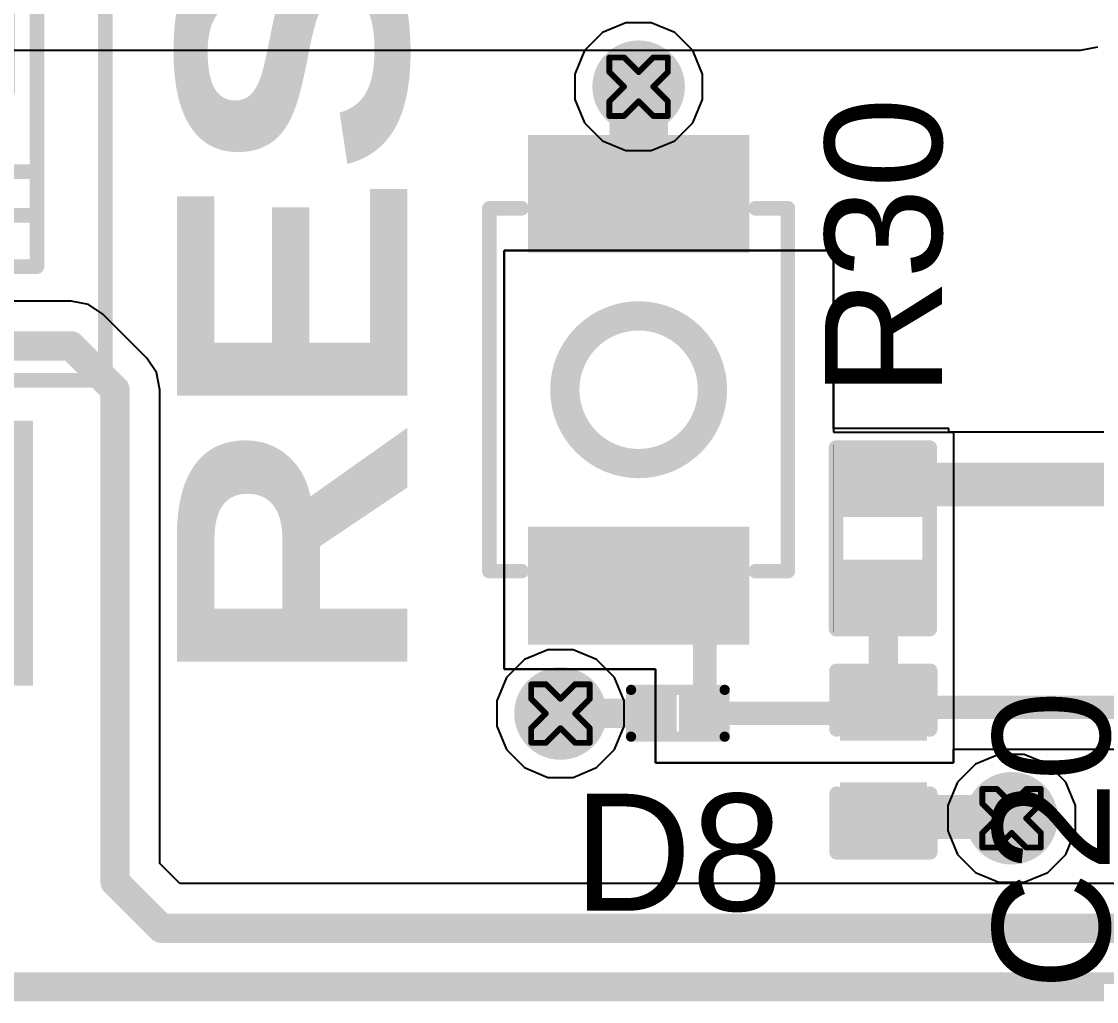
# Model space of a CAD drawing. Header units: inches. Extents: x 0 to 212, y 0 to 208.
# Drawn here: x 3.668 to 4.0354, y 2.416 to 2.7509 of the extents above; entities that cross this region are included whole.
import ezdxf

# ---------------------------------------------------------------- set-up
doc = ezdxf.new("R2010")
doc.units = ezdxf.units.IN
doc.header["$MEASUREMENT"] = 0
for name, color, linetype in [('Bottom Layer', 5, 'Continuous'), ('Bottom Solder', 6, 'Continuous'), ('Drill Drawing', 1, 'Continuous'), ('Top Layer', 1, 'Continuous'), ('Top Overlay', 2, 'Continuous'), ('Top Paste', 8, 'Continuous'), ('Top Solder', 216, 'Continuous'), ('Via Holes', 16, 'Continuous')]:
    doc.layers.add(name, color=color, linetype=linetype)
doc.styles.add('Arial', font='', dxfattribs={"height": 0.2})
doc.styles.add('Arial Black_Bold', font='', dxfattribs={"height": 0.2})
doc.styles.get('Arial').set_extended_font_data('Arial')
doc.styles.get('Arial Black_Bold').set_extended_font_data('Arial Black', bold=True)

# ---------------------------------------------------------------- blocks, each defined once
blk = doc.blocks.new('DSIC02LSGET_22')
at = {"layer": 'Top Layer'}
for points in [[(-0.13386, 0.07165), (-0.13386, 0.02835), (-0.22047, 0.02835), (-0.22047, 0.07165)], [(0.22047, 0.07165), (0.22047, 0.02835), (0.13386, 0.02835), (0.13386, 0.07165)], [(-0.13386, -0.02835), (-0.13386, -0.07165), (-0.22047, -0.07165), (-0.22047, -0.02835)], [(0.22047, -0.02835), (0.22047, -0.07165), (0.13386, -0.07165), (0.13386, -0.02835)]]:
    blk.add_hatch(color=1, dxfattribs=at).paths.add_polyline_path(points)
at = {"layer": 'Top Paste'}
for points in [[(-0.13386, 0.07165), (-0.13386, 0.02835), (-0.22047, 0.02835), (-0.22047, 0.07165)], [(0.22047, 0.07165), (0.22047, 0.02835), (0.13386, 0.02835), (0.13386, 0.07165)], [(-0.13386, -0.02835), (-0.13386, -0.07165), (-0.22047, -0.07165), (-0.22047, -0.02835)], [(0.22047, -0.02835), (0.22047, -0.07165), (0.13386, -0.07165), (0.13386, -0.02835)]]:
    blk.add_hatch(color=8, dxfattribs=at).paths.add_polyline_path(points)
at = {"layer": 'Top Solder'}
for points in [[(-0.13189, 0.07362), (-0.13189, 0.02638), (-0.22244, 0.02638), (-0.22244, 0.07362)], [(0.22244, 0.07362), (0.22244, 0.02638), (0.13189, 0.02638), (0.13189, 0.07362)], [(-0.13189, -0.02638), (-0.13189, -0.07362), (-0.22244, -0.07362), (-0.22244, -0.02638)], [(0.22244, -0.02638), (0.22244, -0.07362), (0.13189, -0.07362), (0.13189, -0.02638)]]:
    blk.add_hatch(color=216, dxfattribs=at).paths.add_polyline_path(points)
at = {"layer": 'Top Overlay'}
for points in [[(-0.11811, 0.10236, 0.005, 0.005, 0), (0.11811, 0.10236, 0.005, 0.005, 0)], [(-0.11811, 0.10236, 0.005, 0.005, 0), (-0.11811, -0.09842, 0.005, 0.005, 0)], [(0.11811, 0.10236, 0.005, 0.005, 0), (0.11811, -0.09842, 0.005, 0.005, 0)], [(-0.07929, 0.07501, 0.005, 0.005, 0), (0.08071, 0.07501, 0.005, 0.005, 0)], [(-0.07929, 0.07501, 0.005, 0.005, 0), (-0.07929, 0.02501, 0.005, 0.005, 0)], [(-0.06179, 0.07501, 0.005, 0.005, 0), (-0.06179, 0.02501, 0.005, 0.005, 0)], [(-0.04679, 0.07501, 0.005, 0.005, 0), (-0.04679, 0.02501, 0.005, 0.005, 0)], [(0.05071, 0.07501, 0.005, 0.005, 0), (0.05071, 0.02501, 0.005, 0.005, 0)], [(0.06571, 0.07501, 0.005, 0.005, 0), (0.06571, 0.02501, 0.005, 0.005, 0)], [(0.08071, 0.07501, 0.005, 0.005, 0), (0.08071, 0.02501, 0.005, 0.005, 0)], [(0.03071, 0.065, 0.005, 0.005, 0), (-0.0193, 0.065, 0.005, 0.005, 0)], [(-0.0193, 0.065, 0.005, 0.005, 0), (-0.0193, 0.035, 0.005, 0.005, 0)], [(0.03071, 0.065, 0.005, 0.005, 0), (0.03071, 0.035, 0.005, 0.005, 0)], [(0.03071, 0.035, 0.005, 0.005, 0), (-0.0193, 0.035, 0.005, 0.005, 0)], [(-0.07929, 0.02501, 0.005, 0.005, 0), (0.08071, 0.02501, 0.005, 0.005, 0)], [(-0.07929, -0.02499, 0.005, 0.005, 0), (0.08071, -0.02499, 0.005, 0.005, 0)], [(-0.07929, -0.02499, 0.005, 0.005, 0), (-0.07929, -0.07499, 0.005, 0.005, 0)], [(-0.06179, -0.02499, 0.005, 0.005, 0), (-0.06179, -0.07499, 0.005, 0.005, 0)], [(-0.04679, -0.02499, 0.005, 0.005, 0), (-0.04679, -0.07499, 0.005, 0.005, 0)], [(0.05071, -0.02499, 0.005, 0.005, 0), (0.05071, -0.07499, 0.005, 0.005, 0)], [(0.06571, -0.02499, 0.005, 0.005, 0), (0.06571, -0.07499, 0.005, 0.005, 0)], [(0.08071, -0.02499, 0.005, 0.005, 0), (0.08071, -0.07499, 0.005, 0.005, 0)], [(-0.0193, -0.035, 0.005, 0.005, 0), (0.03071, -0.035, 0.005, 0.005, 0)], [(-0.0193, -0.035, 0.005, 0.005, 0), (-0.0193, -0.065, 0.005, 0.005, 0)], [(0.03071, -0.035, 0.005, 0.005, 0), (0.03071, -0.065, 0.005, 0.005, 0)], [(-0.0193, -0.065, 0.005, 0.005, 0), (0.03071, -0.065, 0.005, 0.005, 0)], [(0.08071, -0.07499, 0.005, 0.005, 0), (-0.07929, -0.07499, 0.005, 0.005, 0)], [(-0.11811, -0.09842, 0.005, 0.005, 0), (0.11811, -0.09842, 0.005, 0.005, 0)]]:
    blk.add_lwpolyline(points, format="xyseb", dxfattribs=at)
for points in [[(-0.11936, 0.10236, 0.0025, 0.0025, 1), (-0.11686, 0.10236, 0.0025, 0.0025, 1)], [(-0.11936, 0.10236, 0.0025, 0.0025, 1), (-0.11686, 0.10236, 0.0025, 0.0025, 1)], [(0.11686, 0.10236, 0.0025, 0.0025, 1), (0.11936, 0.10236, 0.0025, 0.0025, 1)], [(0.11686, 0.10236, 0.0025, 0.0025, 1), (0.11936, 0.10236, 0.0025, 0.0025, 1)], [(-0.08054, 0.07501, 0.0025, 0.0025, 1), (-0.07804, 0.07501, 0.0025, 0.0025, 1)], [(-0.08054, 0.07501, 0.0025, 0.0025, 1), (-0.07804, 0.07501, 0.0025, 0.0025, 1)], [(-0.06304, 0.07501, 0.0025, 0.0025, 1), (-0.06054, 0.07501, 0.0025, 0.0025, 1)], [(-0.04804, 0.07501, 0.0025, 0.0025, 1), (-0.04554, 0.07501, 0.0025, 0.0025, 1)], [(0.04946, 0.07501, 0.0025, 0.0025, 1), (0.05196, 0.07501, 0.0025, 0.0025, 1)], [(0.06446, 0.07501, 0.0025, 0.0025, 1), (0.06696, 0.07501, 0.0025, 0.0025, 1)], [(0.07946, 0.07501, 0.0025, 0.0025, 1), (0.08196, 0.07501, 0.0025, 0.0025, 1)], [(0.07946, 0.07501, 0.0025, 0.0025, 1), (0.08196, 0.07501, 0.0025, 0.0025, 1)], [(-0.02055, 0.065, 0.0025, 0.0025, 1), (-0.01805, 0.065, 0.0025, 0.0025, 1)], [(-0.02055, 0.065, 0.0025, 0.0025, 1), (-0.01805, 0.065, 0.0025, 0.0025, 1)], [(0.02946, 0.065, 0.0025, 0.0025, 1), (0.03196, 0.065, 0.0025, 0.0025, 1)], [(0.02946, 0.065, 0.0025, 0.0025, 1), (0.03196, 0.065, 0.0025, 0.0025, 1)], [(-0.02055, 0.035, 0.0025, 0.0025, 1), (-0.01805, 0.035, 0.0025, 0.0025, 1)], [(-0.02055, 0.035, 0.0025, 0.0025, 1), (-0.01805, 0.035, 0.0025, 0.0025, 1)], [(0.02946, 0.035, 0.0025, 0.0025, 1), (0.03196, 0.035, 0.0025, 0.0025, 1)], [(0.02946, 0.035, 0.0025, 0.0025, 1), (0.03196, 0.035, 0.0025, 0.0025, 1)], [(-0.08054, 0.02501, 0.0025, 0.0025, 1), (-0.07804, 0.02501, 0.0025, 0.0025, 1)], [(-0.08054, 0.02501, 0.0025, 0.0025, 1), (-0.07804, 0.02501, 0.0025, 0.0025, 1)], [(-0.06304, 0.02501, 0.0025, 0.0025, 1), (-0.06054, 0.02501, 0.0025, 0.0025, 1)], [(-0.04804, 0.02501, 0.0025, 0.0025, 1), (-0.04554, 0.02501, 0.0025, 0.0025, 1)], [(0.04946, 0.02501, 0.0025, 0.0025, 1), (0.05196, 0.02501, 0.0025, 0.0025, 1)], [(0.06446, 0.02501, 0.0025, 0.0025, 1), (0.06696, 0.02501, 0.0025, 0.0025, 1)], [(0.07946, 0.02501, 0.0025, 0.0025, 1), (0.08196, 0.02501, 0.0025, 0.0025, 1)], [(0.07946, 0.02501, 0.0025, 0.0025, 1), (0.08196, 0.02501, 0.0025, 0.0025, 1)], [(-0.08054, -0.02499, 0.0025, 0.0025, 1), (-0.07804, -0.02499, 0.0025, 0.0025, 1)], [(-0.08054, -0.02499, 0.0025, 0.0025, 1), (-0.07804, -0.02499, 0.0025, 0.0025, 1)], [(-0.06304, -0.02499, 0.0025, 0.0025, 1), (-0.06054, -0.02499, 0.0025, 0.0025, 1)], [(-0.04804, -0.02499, 0.0025, 0.0025, 1), (-0.04554, -0.02499, 0.0025, 0.0025, 1)], [(0.04946, -0.02499, 0.0025, 0.0025, 1), (0.05196, -0.02499, 0.0025, 0.0025, 1)], [(0.06446, -0.02499, 0.0025, 0.0025, 1), (0.06696, -0.02499, 0.0025, 0.0025, 1)], [(0.07946, -0.02499, 0.0025, 0.0025, 1), (0.08196, -0.02499, 0.0025, 0.0025, 1)], [(0.07946, -0.02499, 0.0025, 0.0025, 1), (0.08196, -0.02499, 0.0025, 0.0025, 1)], [(-0.02055, -0.035, 0.0025, 0.0025, 1), (-0.01805, -0.035, 0.0025, 0.0025, 1)], [(-0.02055, -0.035, 0.0025, 0.0025, 1), (-0.01805, -0.035, 0.0025, 0.0025, 1)], [(0.02946, -0.035, 0.0025, 0.0025, 1), (0.03196, -0.035, 0.0025, 0.0025, 1)], [(0.02946, -0.035, 0.0025, 0.0025, 1), (0.03196, -0.035, 0.0025, 0.0025, 1)], [(-0.02055, -0.065, 0.0025, 0.0025, 1), (-0.01805, -0.065, 0.0025, 0.0025, 1)], [(-0.02055, -0.065, 0.0025, 0.0025, 1), (-0.01805, -0.065, 0.0025, 0.0025, 1)], [(0.02946, -0.065, 0.0025, 0.0025, 1), (0.03196, -0.065, 0.0025, 0.0025, 1)], [(0.02946, -0.065, 0.0025, 0.0025, 1), (0.03196, -0.065, 0.0025, 0.0025, 1)], [(-0.08054, -0.07499, 0.0025, 0.0025, 1), (-0.07804, -0.07499, 0.0025, 0.0025, 1)], [(-0.08054, -0.07499, 0.0025, 0.0025, 1), (-0.07804, -0.07499, 0.0025, 0.0025, 1)], [(-0.06304, -0.07499, 0.0025, 0.0025, 1), (-0.06054, -0.07499, 0.0025, 0.0025, 1)], [(-0.04804, -0.07499, 0.0025, 0.0025, 1), (-0.04554, -0.07499, 0.0025, 0.0025, 1)], [(0.04946, -0.07499, 0.0025, 0.0025, 1), (0.05196, -0.07499, 0.0025, 0.0025, 1)], [(0.06446, -0.07499, 0.0025, 0.0025, 1), (0.06696, -0.07499, 0.0025, 0.0025, 1)], [(0.07946, -0.07499, 0.0025, 0.0025, 1), (0.08196, -0.07499, 0.0025, 0.0025, 1)], [(0.07946, -0.07499, 0.0025, 0.0025, 1), (0.08196, -0.07499, 0.0025, 0.0025, 1)], [(-0.11936, -0.09842, 0.0025, 0.0025, 1), (-0.11686, -0.09842, 0.0025, 0.0025, 1)], [(-0.11936, -0.09842, 0.0025, 0.0025, 1), (-0.11686, -0.09842, 0.0025, 0.0025, 1)], [(0.11686, -0.09842, 0.0025, 0.0025, 1), (0.11936, -0.09842, 0.0025, 0.0025, 1)], [(0.11686, -0.09842, 0.0025, 0.0025, 1), (0.11936, -0.09842, 0.0025, 0.0025, 1)]]:
    blk.add_lwpolyline(points, format="xyseb", close=True, dxfattribs=at)
at = {"layer": 'Top Overlay', "style": 'Arial'}
for s, height, p in [('ON', 0.019685, (0.08989, 0.07481)), ('1', 0.01969, (-0.10693, 0.05394)), ('2', 0.01969, (-0.10623, -0.04606))]:
    blk.add_text(s, height=height, rotation=270, dxfattribs=at).set_placement(p)
blk = doc.blocks.new('B3U_1000P_23')
at = {"layer": 'Top Layer'}
for points in [[(-0.08307, 0.03386), (-0.05079, 0.03386), (-0.05079, -0.03386), (-0.08307, -0.03386)], [(0.05079, 0.03386), (0.08307, 0.03386), (0.08307, -0.03386), (0.05079, -0.03386)]]:
    blk.add_hatch(color=1, dxfattribs=at).paths.add_polyline_path(points)
at = {"layer": 'Top Paste'}
for points in [[(-0.08307, 0.03386), (-0.05079, 0.03386), (-0.05079, -0.03386), (-0.08307, -0.03386)], [(0.05079, 0.03386), (0.08307, 0.03386), (0.08307, -0.03386), (0.05079, -0.03386)]]:
    blk.add_hatch(color=8, dxfattribs=at).paths.add_polyline_path(points)
at = {"layer": 'Top Solder'}
for points in [[(-0.08707, 0.03786), (-0.04679, 0.03786), (-0.04679, -0.03786), (-0.08707, -0.03786)], [(0.04679, 0.03786), (0.08707, 0.03786), (0.08707, -0.03786), (0.04679, -0.03786)]]:
    blk.add_hatch(color=216, dxfattribs=at).paths.add_polyline_path(points)
at = {"layer": 'Top Overlay'}
for points in [[(-0.062, 0.051, 0.005, 0.005, 0), (0.062, 0.051, 0.005, 0.005, 0)], [(-0.062, 0.051, 0.005, 0.005, 0), (-0.062, 0.04, 0.005, 0.005, 0)], [(0.062, 0.051, 0.005, 0.005, 0), (0.062, 0.04, 0.005, 0.005, 0)], [(-0.062, -0.04, 0.005, 0.005, 0), (-0.062, -0.051, 0.005, 0.005, 0)], [(0.062, -0.04, 0.005, 0.005, 0), (0.062, -0.051, 0.005, 0.005, 0)], [(-0.062, -0.051, 0.005, 0.005, 0), (0.062, -0.051, 0.005, 0.005, 0)]]:
    blk.add_lwpolyline(points, format="xyseb", dxfattribs=at)
for points in [[(-0.06325, 0.051, 0.0025, 0.0025, 1), (-0.06075, 0.051, 0.0025, 0.0025, 1)], [(-0.06325, 0.051, 0.0025, 0.0025, 1), (-0.06075, 0.051, 0.0025, 0.0025, 1)], [(0.06075, 0.051, 0.0025, 0.0025, 1), (0.06325, 0.051, 0.0025, 0.0025, 1)], [(0.06075, 0.051, 0.0025, 0.0025, 1), (0.06325, 0.051, 0.0025, 0.0025, 1)], [(-0.06325, 0.04, 0.0025, 0.0025, 1), (-0.06075, 0.04, 0.0025, 0.0025, 1)], [(0.06075, 0.04, 0.0025, 0.0025, 1), (0.06325, 0.04, 0.0025, 0.0025, 1)], [(0.02524, 0, 0.01, 0.01, 1), (-0.02524, 0, 0.01, 0.01, 1)], [(-0.02774, 0, 0.005, 0.005, 1), (-0.02274, 0, 0.005, 0.005, 1)], [(0.02274, 0, 0.005, 0.005, 1), (0.02774, 0, 0.005, 0.005, 1)], [(-0.06325, -0.04, 0.0025, 0.0025, 1), (-0.06075, -0.04, 0.0025, 0.0025, 1)], [(0.06075, -0.04, 0.0025, 0.0025, 1), (0.06325, -0.04, 0.0025, 0.0025, 1)], [(-0.06325, -0.051, 0.0025, 0.0025, 1), (-0.06075, -0.051, 0.0025, 0.0025, 1)], [(-0.06325, -0.051, 0.0025, 0.0025, 1), (-0.06075, -0.051, 0.0025, 0.0025, 1)], [(0.06075, -0.051, 0.0025, 0.0025, 1), (0.06325, -0.051, 0.0025, 0.0025, 1)], [(0.06075, -0.051, 0.0025, 0.0025, 1), (0.06325, -0.051, 0.0025, 0.0025, 1)]]:
    blk.add_lwpolyline(points, format="xyseb", close=True, dxfattribs=at)
blk = doc.blocks.new('R___0402_51')
at = {"layer": 'Top Layer'}
for points in [[(-0.0275, -0.0125), (-0.0275, 0.0125), (-0.0095, 0.0125), (-0.0095, -0.0125)], [(0.0095, -0.0125), (0.0095, 0.0125), (0.0275, 0.0125), (0.0275, -0.0125)]]:
    blk.add_hatch(color=1, dxfattribs=at).paths.add_polyline_path(points)
at = {"layer": 'Top Paste'}
for points in [[(-0.0275, -0.0125), (-0.0275, 0.0125), (-0.0095, 0.0125), (-0.0095, -0.0125)], [(0.0095, -0.0125), (0.0095, 0.0125), (0.0275, 0.0125), (0.0275, -0.0125)]]:
    blk.add_hatch(color=8, dxfattribs=at).paths.add_polyline_path(points)
at = {"layer": 'Top Solder'}
for points in [[(-0.02967, -0.01467), (-0.02967, 0.01467), (-0.00733, 0.01467), (-0.00733, -0.01467)], [(0.00733, -0.01467), (0.00733, 0.01467), (0.02967, 0.01467), (0.02967, -0.01467)]]:
    blk.add_hatch(color=216, dxfattribs=at).paths.add_polyline_path(points)
at = {"layer": 'Top Overlay'}
for points in [[(0.031, 0.016, 0.005, 0.005, 0), (-0.031, 0.016, 0.005, 0.005, 0)], [(-0.031, -0.016, 0.005, 0.005, 0), (-0.031, 0.016, 0.005, 0.005, 0)], [(0.031, -0.016, 0.005, 0.005, 0), (0.031, 0.016, 0.005, 0.005, 0)], [(0.031, -0.016, 0.005, 0.005, 0), (-0.031, -0.016, 0.005, 0.005, 0)], [(0.032, -0.017, 0.000127, 0.000127, 0), (-0.032, -0.017, 0.000127, 0.000127, 0)]]:
    blk.add_lwpolyline(points, format="xyseb", dxfattribs=at)
for points in [[(-0.03225, 0.016, 0.0025, 0.0025, 1), (-0.02975, 0.016, 0.0025, 0.0025, 1)], [(-0.03225, 0.016, 0.0025, 0.0025, 1), (-0.02975, 0.016, 0.0025, 0.0025, 1)], [(0.02975, 0.016, 0.0025, 0.0025, 1), (0.03225, 0.016, 0.0025, 0.0025, 1)], [(0.02975, 0.016, 0.0025, 0.0025, 1), (0.03225, 0.016, 0.0025, 0.0025, 1)], [(-0.03225, -0.016, 0.0025, 0.0025, 1), (-0.02975, -0.016, 0.0025, 0.0025, 1)], [(-0.03225, -0.016, 0.0025, 0.0025, 1), (-0.02975, -0.016, 0.0025, 0.0025, 1)], [(0.02975, -0.016, 0.0025, 0.0025, 1), (0.03225, -0.016, 0.0025, 0.0025, 1)], [(0.02975, -0.016, 0.0025, 0.0025, 1), (0.03225, -0.016, 0.0025, 0.0025, 1)], [(-0.03203, -0.017, 0.0000635, 0.0000635, 1), (-0.03197, -0.017, 0.0000635, 0.0000635, 1)], [(0.03197, -0.017, 0.0000635, 0.0000635, 1), (0.03203, -0.017, 0.0000635, 0.0000635, 1)]]:
    blk.add_lwpolyline(points, format="xyseb", close=True, dxfattribs=at)
blk = doc.blocks.new('DFN_2_0_3_0_6__115')
at = {"layer": 'Top Layer'}
for points in [[(-0.01299, -0.00512), (-0.01299, 0.00512), (-0.00236, 0.00512), (-0.00236, -0.00512)], [(0.00236, -0.00512), (0.00236, 0.00512), (0.01299, 0.00512), (0.01299, -0.00512)]]:
    blk.add_hatch(color=1, dxfattribs=at).paths.add_polyline_path(points)
at = {"layer": 'Top Paste'}
for points in [[(-0.01299, -0.00512), (-0.01299, 0.00512), (-0.00236, 0.00512), (-0.00236, -0.00512)], [(0.00236, -0.00512), (0.00236, 0.00512), (0.01299, 0.00512), (0.01299, -0.00512)]]:
    blk.add_hatch(color=8, dxfattribs=at).paths.add_polyline_path(points)
at = {"layer": 'Top Solder'}
for points in [[(-0.01496, -0.00709), (-0.01496, 0.00709), (-0.00039, 0.00709), (-0.00039, -0.00709)], [(0.00039, -0.00709), (0.00039, 0.00709), (0.01496, 0.00709), (0.01496, -0.00709)]]:
    blk.add_hatch(color=216, dxfattribs=at).paths.add_polyline_path(points)
at = {"layer": 'Top Overlay'}
for points in [[(-0.016, 0.008, 0.0035, 0.0035, 0), (0.016, 0.008, 0.0035, 0.0035, 0)], [(-0.016, -0.008, 0.0035, 0.0035, 0), (-0.016, 0.008, 0.0035, 0.0035, 0)], [(0.016, -0.008, 0.0035, 0.0035, 0), (0.016, 0.008, 0.0035, 0.0035, 0)], [(-0.016, -0.008, 0.0035, 0.0035, 0), (0.016, -0.008, 0.0035, 0.0035, 0)]]:
    blk.add_lwpolyline(points, format="xyseb", dxfattribs=at)
for points in [[(-0.01687, 0.008, 0.00175, 0.00175, 1), (-0.01512, 0.008, 0.00175, 0.00175, 1)], [(-0.01687, 0.008, 0.00175, 0.00175, 1), (-0.01512, 0.008, 0.00175, 0.00175, 1)], [(0.01513, 0.008, 0.00175, 0.00175, 1), (0.01688, 0.008, 0.00175, 0.00175, 1)], [(0.01513, 0.008, 0.00175, 0.00175, 1), (0.01688, 0.008, 0.00175, 0.00175, 1)], [(-0.01687, -0.008, 0.00175, 0.00175, 1), (-0.01512, -0.008, 0.00175, 0.00175, 1)], [(-0.01687, -0.008, 0.00175, 0.00175, 1), (-0.01512, -0.008, 0.00175, 0.00175, 1)], [(0.01513, -0.008, 0.00175, 0.00175, 1), (0.01688, -0.008, 0.00175, 0.00175, 1)], [(0.01513, -0.008, 0.00175, 0.00175, 1), (0.01688, -0.008, 0.00175, 0.00175, 1)]]:
    blk.add_lwpolyline(points, format="xyseb", close=True, dxfattribs=at)
blk = doc.blocks.new('C___0402_124')
at = {"layer": 'Top Layer'}
for points in [[(-0.0275, -0.0125), (-0.0275, 0.0125), (-0.0095, 0.0125), (-0.0095, -0.0125)], [(0.0095, -0.0125), (0.0095, 0.0125), (0.0275, 0.0125), (0.0275, -0.0125)]]:
    blk.add_hatch(color=1, dxfattribs=at).paths.add_polyline_path(points)
at = {"layer": 'Top Paste'}
for points in [[(-0.0275, -0.0125), (-0.0275, 0.0125), (-0.0095, 0.0125), (-0.0095, -0.0125)], [(0.0095, -0.0125), (0.0095, 0.0125), (0.0275, 0.0125), (0.0275, -0.0125)]]:
    blk.add_hatch(color=8, dxfattribs=at).paths.add_polyline_path(points)
at = {"layer": 'Top Solder'}
for points in [[(-0.02986, -0.01486), (-0.02986, 0.01486), (-0.00714, 0.01486), (-0.00714, -0.01486)], [(0.00714, -0.01486), (0.00714, 0.01486), (0.02986, 0.01486), (0.02986, -0.01486)]]:
    blk.add_hatch(color=216, dxfattribs=at).paths.add_polyline_path(points)
at = {"layer": 'Top Overlay'}
for points in [[(-0.031, 0.016, 0.005, 0.005, 0), (-0.031, -0.016, 0.005, 0.005, 0)], [(-0.031, 0.016, 0.005, 0.005, 0), (-0.011, 0.016, 0.005, 0.005, 0)], [(0.011, 0.016, 0.005, 0.005, 0), (0.031, 0.016, 0.005, 0.005, 0)], [(0.031, 0.016, 0.005, 0.005, 0), (0.031, -0.016, 0.005, 0.005, 0)], [(-0.031, -0.016, 0.005, 0.005, 0), (-0.011, -0.016, 0.005, 0.005, 0)], [(0.011, -0.016, 0.005, 0.005, 0), (0.031, -0.016, 0.005, 0.005, 0)]]:
    blk.add_lwpolyline(points, format="xyseb", dxfattribs=at)
for points in [[(-0.03225, 0.016, 0.0025, 0.0025, 1), (-0.02975, 0.016, 0.0025, 0.0025, 1)], [(-0.03225, 0.016, 0.0025, 0.0025, 1), (-0.02975, 0.016, 0.0025, 0.0025, 1)], [(-0.01225, 0.016, 0.0025, 0.0025, 1), (-0.00975, 0.016, 0.0025, 0.0025, 1)], [(0.00975, 0.016, 0.0025, 0.0025, 1), (0.01225, 0.016, 0.0025, 0.0025, 1)], [(0.02975, 0.016, 0.0025, 0.0025, 1), (0.03225, 0.016, 0.0025, 0.0025, 1)], [(0.02975, 0.016, 0.0025, 0.0025, 1), (0.03225, 0.016, 0.0025, 0.0025, 1)], [(-0.03225, -0.016, 0.0025, 0.0025, 1), (-0.02975, -0.016, 0.0025, 0.0025, 1)], [(-0.03225, -0.016, 0.0025, 0.0025, 1), (-0.02975, -0.016, 0.0025, 0.0025, 1)], [(-0.01225, -0.016, 0.0025, 0.0025, 1), (-0.00975, -0.016, 0.0025, 0.0025, 1)], [(0.00975, -0.016, 0.0025, 0.0025, 1), (0.01225, -0.016, 0.0025, 0.0025, 1)], [(0.02975, -0.016, 0.0025, 0.0025, 1), (0.03225, -0.016, 0.0025, 0.0025, 1)], [(0.02975, -0.016, 0.0025, 0.0025, 1), (0.03225, -0.016, 0.0025, 0.0025, 1)]]:
    blk.add_lwpolyline(points, format="xyseb", close=True, dxfattribs=at)

msp = doc.modelspace()

# ---------------------------------------------------------------- hatches: boundary and pattern name
at = {"layer": 'Bottom Layer'}
h = msp.add_hatch(color=5, dxfattribs=at)
edge = h.paths.add_edge_path()
edge.add_arc((3.87895, 2.72857), 0.01181, 0, 360)
h = msp.add_hatch(color=5, dxfattribs=at)
edge = h.paths.add_edge_path()
edge.add_arc((3.85224, 2.51437), 0.01181, 0, 360)
h = msp.add_hatch(color=5, dxfattribs=at)
edge = h.paths.add_edge_path()
edge.add_arc((4.00642, 2.47857), 0.01181, 0, 360)
at = {"layer": 'Bottom Solder'}
h = msp.add_hatch(color=6, dxfattribs=at)
edge = h.paths.add_edge_path()
edge.add_arc((3.87895, 2.72857), 0.01581, 0, 360)
h = msp.add_hatch(color=6, dxfattribs=at)
edge = h.paths.add_edge_path()
edge.add_arc((3.85224, 2.51437), 0.01581, 0, 360)
h = msp.add_hatch(color=6, dxfattribs=at)
edge = h.paths.add_edge_path()
edge.add_arc((4.00642, 2.47857), 0.01581, 0, 360)
at = {"layer": 'Top Layer'}
h = msp.add_hatch(color=1, dxfattribs=at)
edge = h.paths.add_edge_path()
edge.add_arc((3.87895, 2.72857), 0.01181, 0, 360)
h = msp.add_hatch(color=1, dxfattribs=at)
edge = h.paths.add_edge_path()
edge.add_arc((3.85224, 2.51437), 0.01181, 0, 360)
h = msp.add_hatch(color=1, dxfattribs=at)
edge = h.paths.add_edge_path()
edge.add_arc((4.00642, 2.47857), 0.01181, 0, 360)
at = {"layer": 'Top Solder'}
h = msp.add_hatch(color=216, dxfattribs=at)
edge = h.paths.add_edge_path()
edge.add_arc((3.87895, 2.72857), 0.01581, 0, 360)
h = msp.add_hatch(color=216, dxfattribs=at)
edge = h.paths.add_edge_path()
edge.add_arc((3.85224, 2.51437), 0.01581, 0, 360)
h = msp.add_hatch(color=216, dxfattribs=at)
edge = h.paths.add_edge_path()
edge.add_arc((4.00642, 2.47857), 0.01581, 0, 360)
at = {"layer": 'Via Holes'}
h = msp.add_hatch(color=7, dxfattribs=at)
edge = h.paths.add_edge_path()
edge.add_arc((3.87895, 2.72857), 0.00591, 0, 360)
h = msp.add_hatch(color=7, dxfattribs=at)
edge = h.paths.add_edge_path()
edge.add_arc((3.85224, 2.51437), 0.00591, 0, 360)
h = msp.add_hatch(color=7, dxfattribs=at)
edge = h.paths.add_edge_path()
edge.add_arc((4.00642, 2.47857), 0.00591, 0, 360)

# ---------------------------------------------------------------- linework, layer by layer
at = {"layer": 'Bottom Layer'}
for p, q in [((3.87461, 2.75038), (3.8666, 2.74706)), ((3.88329, 2.75038), (3.87461, 2.75038)), ((3.89131, 2.74706), (3.88329, 2.75038)), ((3.8666, 2.74706), (3.86046, 2.74093)), ((3.89744, 2.74093), (3.89131, 2.74706)), ((3.86046, 2.74093), (3.85714, 2.73291)), ((3.90076, 2.73291), (3.89744, 2.74093)), ((3.85714, 2.73291), (3.85714, 2.72423)), ((3.90076, 2.72423), (3.90076, 2.73291)), ((3.85714, 2.72423), (3.86046, 2.71622)), ((3.89744, 2.71622), (3.90076, 2.72423)), ((3.86046, 2.71622), (3.8666, 2.71008)), ((3.89131, 2.71008), (3.89744, 2.71622)), ((3.8666, 2.71008), (3.87461, 2.70676)), ((3.88329, 2.70676), (3.89131, 2.71008)), ((3.87461, 2.70676), (3.88329, 2.70676)), ((3.8479, 2.53618), (3.83989, 2.53286)), ((3.85658, 2.53618), (3.8479, 2.53618)), ((3.8646, 2.53286), (3.85658, 2.53618)), ((3.83989, 2.53286), (3.83375, 2.52673)), ((3.87073, 2.52673), (3.8646, 2.53286)), ((3.83375, 2.52673), (3.83043, 2.51871)), ((3.87405, 2.51871), (3.87073, 2.52673)), ((3.83043, 2.51871), (3.83043, 2.51003)), ((3.87405, 2.51003), (3.87405, 2.51871)), ((3.83043, 2.51003), (3.83375, 2.50202)), ((3.87073, 2.50202), (3.87405, 2.51003)), ((3.83375, 2.50202), (3.83989, 2.49588)), ((3.8646, 2.49588), (3.87073, 2.50202)), ((4.00208, 2.50038), (3.99407, 2.49706)), ((4.01076, 2.50038), (4.00208, 2.50038)), ((4.01878, 2.49706), (4.01076, 2.50038)), ((3.83989, 2.49588), (3.8479, 2.49256)), ((3.85658, 2.49256), (3.8646, 2.49588)), ((3.99407, 2.49706), (3.98793, 2.49093)), ((4.02491, 2.49093), (4.01878, 2.49706)), ((3.8479, 2.49256), (3.85658, 2.49256)), ((3.98793, 2.49093), (3.98461, 2.48291)), ((4.02823, 2.48291), (4.02491, 2.49093)), ((3.98461, 2.48291), (3.98461, 2.47423)), ((4.02823, 2.47423), (4.02823, 2.48291)), ((3.98461, 2.47423), (3.98793, 2.46622)), ((4.02491, 2.46622), (4.02823, 2.47423)), ((3.98793, 2.46622), (3.99407, 2.46008)), ((4.01878, 2.46008), (4.02491, 2.46622)), ((3.99407, 2.46008), (4.00208, 2.45676)), ((4.01076, 2.45676), (4.01878, 2.46008)), ((4.00208, 2.45676), (4.01076, 2.45676))]:
    msp.add_line(p, q, dxfattribs=at)
at = {"layer": 'Drill Drawing'}
for points in [[(3.86895, 2.73357, 0.002, 0.002, 0), (3.86895, 2.73857, 0.002, 0.002, 0)], [(3.86895, 2.73857, 0.002, 0.002, 0), (3.87395, 2.73857, 0.002, 0.002, 0)], [(3.87395, 2.73857, 0.002, 0.002, 0), (3.87895, 2.73357, 0.002, 0.002, 0)], [(3.87895, 2.73357, 0.002, 0.002, 0), (3.88395, 2.73857, 0.002, 0.002, 0)], [(3.88395, 2.73857, 0.002, 0.002, 0), (3.88895, 2.73857, 0.002, 0.002, 0)], [(3.88895, 2.73357, 0.002, 0.002, 0), (3.88895, 2.73857, 0.002, 0.002, 0)], [(3.86895, 2.73357, 0.002, 0.002, 0), (3.87395, 2.72857, 0.002, 0.002, 0)], [(3.88395, 2.72857, 0.002, 0.002, 0), (3.88895, 2.73357, 0.002, 0.002, 0)], [(3.86895, 2.72357, 0.002, 0.002, 0), (3.87395, 2.72857, 0.002, 0.002, 0)], [(3.88395, 2.72857, 0.002, 0.002, 0), (3.88895, 2.72357, 0.002, 0.002, 0)], [(3.86895, 2.71857, 0.002, 0.002, 0), (3.86895, 2.72357, 0.002, 0.002, 0)], [(3.87395, 2.71857, 0.002, 0.002, 0), (3.87895, 2.72357, 0.002, 0.002, 0)], [(3.87895, 2.72357, 0.002, 0.002, 0), (3.88395, 2.71857, 0.002, 0.002, 0)], [(3.88895, 2.71857, 0.002, 0.002, 0), (3.88895, 2.72357, 0.002, 0.002, 0)], [(3.86895, 2.71857, 0.002, 0.002, 0), (3.87395, 2.71857, 0.002, 0.002, 0)], [(3.88395, 2.71857, 0.002, 0.002, 0), (3.88895, 2.71857, 0.002, 0.002, 0)], [(3.84224, 2.51937, 0.002, 0.002, 0), (3.84224, 2.52437, 0.002, 0.002, 0)], [(3.84224, 2.52437, 0.002, 0.002, 0), (3.84724, 2.52437, 0.002, 0.002, 0)], [(3.84724, 2.52437, 0.002, 0.002, 0), (3.85224, 2.51937, 0.002, 0.002, 0)], [(3.85224, 2.51937, 0.002, 0.002, 0), (3.85724, 2.52437, 0.002, 0.002, 0)], [(3.85724, 2.52437, 0.002, 0.002, 0), (3.86224, 2.52437, 0.002, 0.002, 0)], [(3.86224, 2.51937, 0.002, 0.002, 0), (3.86224, 2.52437, 0.002, 0.002, 0)], [(3.84224, 2.51937, 0.002, 0.002, 0), (3.84724, 2.51437, 0.002, 0.002, 0)], [(3.85724, 2.51437, 0.002, 0.002, 0), (3.86224, 2.51937, 0.002, 0.002, 0)], [(3.84224, 2.50937, 0.002, 0.002, 0), (3.84724, 2.51437, 0.002, 0.002, 0)], [(3.85724, 2.51437, 0.002, 0.002, 0), (3.86224, 2.50937, 0.002, 0.002, 0)], [(3.84224, 2.50437, 0.002, 0.002, 0), (3.84224, 2.50937, 0.002, 0.002, 0)], [(3.84724, 2.50437, 0.002, 0.002, 0), (3.85224, 2.50937, 0.002, 0.002, 0)], [(3.85224, 2.50937, 0.002, 0.002, 0), (3.85724, 2.50437, 0.002, 0.002, 0)], [(3.86224, 2.50437, 0.002, 0.002, 0), (3.86224, 2.50937, 0.002, 0.002, 0)], [(3.84224, 2.50437, 0.002, 0.002, 0), (3.84724, 2.50437, 0.002, 0.002, 0)], [(3.85724, 2.50437, 0.002, 0.002, 0), (3.86224, 2.50437, 0.002, 0.002, 0)], [(3.99642, 2.48357, 0.002, 0.002, 0), (3.99642, 2.48857, 0.002, 0.002, 0)], [(3.99642, 2.48857, 0.002, 0.002, 0), (4.00142, 2.48857, 0.002, 0.002, 0)], [(4.00142, 2.48857, 0.002, 0.002, 0), (4.00642, 2.48357, 0.002, 0.002, 0)], [(4.00642, 2.48357, 0.002, 0.002, 0), (4.01142, 2.48857, 0.002, 0.002, 0)], [(4.01142, 2.48857, 0.002, 0.002, 0), (4.01642, 2.48857, 0.002, 0.002, 0)], [(4.01642, 2.48357, 0.002, 0.002, 0), (4.01642, 2.48857, 0.002, 0.002, 0)], [(3.99642, 2.48357, 0.002, 0.002, 0), (4.00142, 2.47857, 0.002, 0.002, 0)], [(4.01142, 2.47857, 0.002, 0.002, 0), (4.01642, 2.48357, 0.002, 0.002, 0)], [(3.99642, 2.47357, 0.002, 0.002, 0), (4.00142, 2.47857, 0.002, 0.002, 0)], [(4.01142, 2.47857, 0.002, 0.002, 0), (4.01642, 2.47357, 0.002, 0.002, 0)], [(3.99642, 2.46857, 0.002, 0.002, 0), (3.99642, 2.47357, 0.002, 0.002, 0)], [(4.00142, 2.46857, 0.002, 0.002, 0), (4.00642, 2.47357, 0.002, 0.002, 0)], [(4.00642, 2.47357, 0.002, 0.002, 0), (4.01142, 2.46857, 0.002, 0.002, 0)], [(4.01642, 2.46857, 0.002, 0.002, 0), (4.01642, 2.47357, 0.002, 0.002, 0)], [(3.99642, 2.46857, 0.002, 0.002, 0), (4.00142, 2.46857, 0.002, 0.002, 0)], [(4.01142, 2.46857, 0.002, 0.002, 0), (4.01642, 2.46857, 0.002, 0.002, 0)]]:
    msp.add_lwpolyline(points, format="xyseb", dxfattribs=at)
for points in [[(3.86845, 2.73857, 0.001, 0.001, 1), (3.86945, 2.73857, 0.001, 0.001, 1)], [(3.86845, 2.73857, 0.001, 0.001, 1), (3.86945, 2.73857, 0.001, 0.001, 1)], [(3.87345, 2.73857, 0.001, 0.001, 1), (3.87445, 2.73857, 0.001, 0.001, 1)], [(3.87345, 2.73857, 0.001, 0.001, 1), (3.87445, 2.73857, 0.001, 0.001, 1)], [(3.88345, 2.73857, 0.001, 0.001, 1), (3.88445, 2.73857, 0.001, 0.001, 1)], [(3.88345, 2.73857, 0.001, 0.001, 1), (3.88445, 2.73857, 0.001, 0.001, 1)], [(3.88845, 2.73857, 0.001, 0.001, 1), (3.88945, 2.73857, 0.001, 0.001, 1)], [(3.88845, 2.73857, 0.001, 0.001, 1), (3.88945, 2.73857, 0.001, 0.001, 1)], [(3.86845, 2.73357, 0.001, 0.001, 1), (3.86945, 2.73357, 0.001, 0.001, 1)], [(3.86845, 2.73357, 0.001, 0.001, 1), (3.86945, 2.73357, 0.001, 0.001, 1)], [(3.87845, 2.73357, 0.001, 0.001, 1), (3.87945, 2.73357, 0.001, 0.001, 1)], [(3.87845, 2.73357, 0.001, 0.001, 1), (3.87945, 2.73357, 0.001, 0.001, 1)], [(3.88845, 2.73357, 0.001, 0.001, 1), (3.88945, 2.73357, 0.001, 0.001, 1)], [(3.88845, 2.73357, 0.001, 0.001, 1), (3.88945, 2.73357, 0.001, 0.001, 1)], [(3.87345, 2.72857, 0.001, 0.001, 1), (3.87445, 2.72857, 0.001, 0.001, 1)], [(3.87345, 2.72857, 0.001, 0.001, 1), (3.87445, 2.72857, 0.001, 0.001, 1)], [(3.88345, 2.72857, 0.001, 0.001, 1), (3.88445, 2.72857, 0.001, 0.001, 1)], [(3.88345, 2.72857, 0.001, 0.001, 1), (3.88445, 2.72857, 0.001, 0.001, 1)], [(3.86845, 2.72357, 0.001, 0.001, 1), (3.86945, 2.72357, 0.001, 0.001, 1)], [(3.86845, 2.72357, 0.001, 0.001, 1), (3.86945, 2.72357, 0.001, 0.001, 1)], [(3.87845, 2.72357, 0.001, 0.001, 1), (3.87945, 2.72357, 0.001, 0.001, 1)], [(3.87845, 2.72357, 0.001, 0.001, 1), (3.87945, 2.72357, 0.001, 0.001, 1)], [(3.88845, 2.72357, 0.001, 0.001, 1), (3.88945, 2.72357, 0.001, 0.001, 1)], [(3.88845, 2.72357, 0.001, 0.001, 1), (3.88945, 2.72357, 0.001, 0.001, 1)], [(3.86845, 2.71857, 0.001, 0.001, 1), (3.86945, 2.71857, 0.001, 0.001, 1)], [(3.86845, 2.71857, 0.001, 0.001, 1), (3.86945, 2.71857, 0.001, 0.001, 1)], [(3.87345, 2.71857, 0.001, 0.001, 1), (3.87445, 2.71857, 0.001, 0.001, 1)], [(3.87345, 2.71857, 0.001, 0.001, 1), (3.87445, 2.71857, 0.001, 0.001, 1)], [(3.88345, 2.71857, 0.001, 0.001, 1), (3.88445, 2.71857, 0.001, 0.001, 1)], [(3.88345, 2.71857, 0.001, 0.001, 1), (3.88445, 2.71857, 0.001, 0.001, 1)], [(3.88845, 2.71857, 0.001, 0.001, 1), (3.88945, 2.71857, 0.001, 0.001, 1)], [(3.88845, 2.71857, 0.001, 0.001, 1), (3.88945, 2.71857, 0.001, 0.001, 1)], [(3.84174, 2.52437, 0.001, 0.001, 1), (3.84274, 2.52437, 0.001, 0.001, 1)], [(3.84174, 2.52437, 0.001, 0.001, 1), (3.84274, 2.52437, 0.001, 0.001, 1)], [(3.84674, 2.52437, 0.001, 0.001, 1), (3.84774, 2.52437, 0.001, 0.001, 1)], [(3.84674, 2.52437, 0.001, 0.001, 1), (3.84774, 2.52437, 0.001, 0.001, 1)], [(3.85674, 2.52437, 0.001, 0.001, 1), (3.85774, 2.52437, 0.001, 0.001, 1)], [(3.85674, 2.52437, 0.001, 0.001, 1), (3.85774, 2.52437, 0.001, 0.001, 1)], [(3.86174, 2.52437, 0.001, 0.001, 1), (3.86274, 2.52437, 0.001, 0.001, 1)], [(3.86174, 2.52437, 0.001, 0.001, 1), (3.86274, 2.52437, 0.001, 0.001, 1)], [(3.84174, 2.51937, 0.001, 0.001, 1), (3.84274, 2.51937, 0.001, 0.001, 1)], [(3.84174, 2.51937, 0.001, 0.001, 1), (3.84274, 2.51937, 0.001, 0.001, 1)], [(3.85174, 2.51937, 0.001, 0.001, 1), (3.85274, 2.51937, 0.001, 0.001, 1)], [(3.85174, 2.51937, 0.001, 0.001, 1), (3.85274, 2.51937, 0.001, 0.001, 1)], [(3.86174, 2.51937, 0.001, 0.001, 1), (3.86274, 2.51937, 0.001, 0.001, 1)], [(3.86174, 2.51937, 0.001, 0.001, 1), (3.86274, 2.51937, 0.001, 0.001, 1)], [(3.84674, 2.51437, 0.001, 0.001, 1), (3.84774, 2.51437, 0.001, 0.001, 1)], [(3.84674, 2.51437, 0.001, 0.001, 1), (3.84774, 2.51437, 0.001, 0.001, 1)], [(3.85674, 2.51437, 0.001, 0.001, 1), (3.85774, 2.51437, 0.001, 0.001, 1)], [(3.85674, 2.51437, 0.001, 0.001, 1), (3.85774, 2.51437, 0.001, 0.001, 1)], [(3.84174, 2.50937, 0.001, 0.001, 1), (3.84274, 2.50937, 0.001, 0.001, 1)], [(3.84174, 2.50937, 0.001, 0.001, 1), (3.84274, 2.50937, 0.001, 0.001, 1)], [(3.85174, 2.50937, 0.001, 0.001, 1), (3.85274, 2.50937, 0.001, 0.001, 1)], [(3.85174, 2.50937, 0.001, 0.001, 1), (3.85274, 2.50937, 0.001, 0.001, 1)], [(3.86174, 2.50937, 0.001, 0.001, 1), (3.86274, 2.50937, 0.001, 0.001, 1)], [(3.86174, 2.50937, 0.001, 0.001, 1), (3.86274, 2.50937, 0.001, 0.001, 1)], [(3.84174, 2.50437, 0.001, 0.001, 1), (3.84274, 2.50437, 0.001, 0.001, 1)], [(3.84174, 2.50437, 0.001, 0.001, 1), (3.84274, 2.50437, 0.001, 0.001, 1)], [(3.84674, 2.50437, 0.001, 0.001, 1), (3.84774, 2.50437, 0.001, 0.001, 1)], [(3.84674, 2.50437, 0.001, 0.001, 1), (3.84774, 2.50437, 0.001, 0.001, 1)], [(3.85674, 2.50437, 0.001, 0.001, 1), (3.85774, 2.50437, 0.001, 0.001, 1)], [(3.85674, 2.50437, 0.001, 0.001, 1), (3.85774, 2.50437, 0.001, 0.001, 1)], [(3.86174, 2.50437, 0.001, 0.001, 1), (3.86274, 2.50437, 0.001, 0.001, 1)], [(3.86174, 2.50437, 0.001, 0.001, 1), (3.86274, 2.50437, 0.001, 0.001, 1)], [(3.99592, 2.48857, 0.001, 0.001, 1), (3.99692, 2.48857, 0.001, 0.001, 1)], [(3.99592, 2.48857, 0.001, 0.001, 1), (3.99692, 2.48857, 0.001, 0.001, 1)], [(4.00092, 2.48857, 0.001, 0.001, 1), (4.00192, 2.48857, 0.001, 0.001, 1)], [(4.00092, 2.48857, 0.001, 0.001, 1), (4.00192, 2.48857, 0.001, 0.001, 1)], [(4.01092, 2.48857, 0.001, 0.001, 1), (4.01192, 2.48857, 0.001, 0.001, 1)], [(4.01092, 2.48857, 0.001, 0.001, 1), (4.01192, 2.48857, 0.001, 0.001, 1)], [(4.01592, 2.48857, 0.001, 0.001, 1), (4.01692, 2.48857, 0.001, 0.001, 1)], [(4.01592, 2.48857, 0.001, 0.001, 1), (4.01692, 2.48857, 0.001, 0.001, 1)], [(3.99592, 2.48357, 0.001, 0.001, 1), (3.99692, 2.48357, 0.001, 0.001, 1)], [(3.99592, 2.48357, 0.001, 0.001, 1), (3.99692, 2.48357, 0.001, 0.001, 1)], [(4.00592, 2.48357, 0.001, 0.001, 1), (4.00692, 2.48357, 0.001, 0.001, 1)], [(4.00592, 2.48357, 0.001, 0.001, 1), (4.00692, 2.48357, 0.001, 0.001, 1)], [(4.01592, 2.48357, 0.001, 0.001, 1), (4.01692, 2.48357, 0.001, 0.001, 1)], [(4.01592, 2.48357, 0.001, 0.001, 1), (4.01692, 2.48357, 0.001, 0.001, 1)], [(4.00092, 2.47857, 0.001, 0.001, 1), (4.00192, 2.47857, 0.001, 0.001, 1)], [(4.00092, 2.47857, 0.001, 0.001, 1), (4.00192, 2.47857, 0.001, 0.001, 1)], [(4.01092, 2.47857, 0.001, 0.001, 1), (4.01192, 2.47857, 0.001, 0.001, 1)], [(4.01092, 2.47857, 0.001, 0.001, 1), (4.01192, 2.47857, 0.001, 0.001, 1)], [(3.99592, 2.47357, 0.001, 0.001, 1), (3.99692, 2.47357, 0.001, 0.001, 1)], [(3.99592, 2.47357, 0.001, 0.001, 1), (3.99692, 2.47357, 0.001, 0.001, 1)], [(4.00592, 2.47357, 0.001, 0.001, 1), (4.00692, 2.47357, 0.001, 0.001, 1)], [(4.00592, 2.47357, 0.001, 0.001, 1), (4.00692, 2.47357, 0.001, 0.001, 1)], [(4.01592, 2.47357, 0.001, 0.001, 1), (4.01692, 2.47357, 0.001, 0.001, 1)], [(4.01592, 2.47357, 0.001, 0.001, 1), (4.01692, 2.47357, 0.001, 0.001, 1)], [(3.99592, 2.46857, 0.001, 0.001, 1), (3.99692, 2.46857, 0.001, 0.001, 1)], [(3.99592, 2.46857, 0.001, 0.001, 1), (3.99692, 2.46857, 0.001, 0.001, 1)], [(4.00092, 2.46857, 0.001, 0.001, 1), (4.00192, 2.46857, 0.001, 0.001, 1)], [(4.00092, 2.46857, 0.001, 0.001, 1), (4.00192, 2.46857, 0.001, 0.001, 1)], [(4.01092, 2.46857, 0.001, 0.001, 1), (4.01192, 2.46857, 0.001, 0.001, 1)], [(4.01092, 2.46857, 0.001, 0.001, 1), (4.01192, 2.46857, 0.001, 0.001, 1)], [(4.01592, 2.46857, 0.001, 0.001, 1), (4.01692, 2.46857, 0.001, 0.001, 1)], [(4.01592, 2.46857, 0.001, 0.001, 1), (4.01692, 2.46857, 0.001, 0.001, 1)]]:
    msp.add_lwpolyline(points, format="xyseb", close=True, dxfattribs=at)
at = {"layer": 'Top Layer'}
for p, q in [((2.42791, 2.74104), (4.03002, 2.74104)), ((4.03002, 2.74104), (4.03587, 2.7422)), ((3.83295, 2.67259), (3.94551, 2.67259)), ((3.83295, 2.52953), (3.83295, 2.67259)), ((3.94551, 2.67259), (3.83295, 2.67259)), ((3.83295, 2.67259), (3.83295, 2.52953)), ((3.94551, 2.67259), (3.94551, 2.6105)), ((3.94551, 2.61173), (3.94551, 2.67259)), ((3.685, 2.65529), (3.56, 2.65529)), ((3.69086, 2.65413), (3.685, 2.65529)), ((3.69582, 2.65081), (3.69086, 2.65413)), ((3.71081, 2.63582), (3.69582, 2.65081)), ((3.71413, 2.63086), (3.71081, 2.63582)), ((3.71529, 2.625), (3.71413, 2.63086)), ((3.71529, 2.46312), (3.71529, 2.625)), ((3.98495, 2.61173), (3.94551, 2.61173)), ((3.94551, 2.6105), (3.98662, 2.6105)), ((3.98495, 2.6105), (3.98495, 2.61173)), ((4.04634, 2.6105), (3.98495, 2.6105)), ((3.98662, 2.6105), (3.98662, 2.52953)), ((3.88468, 2.52953), (3.83295, 2.52953)), ((3.83295, 2.52953), (3.88468, 2.52953)), ((3.88468, 2.49746), (3.88468, 2.52953)), ((3.88468, 2.52953), (3.88468, 2.49746)), ((3.98662, 2.52953), (3.98662, 2.49746)), ((3.98662, 2.49746), (3.98662, 2.50219)), ((3.98662, 2.50219), (4.06738, 2.50219)), ((3.98662, 2.49746), (3.88468, 2.49746)), ((3.88468, 2.49746), (3.98662, 2.49746)), ((3.72216, 2.45625), (3.71529, 2.46312)), ((4.07527, 2.45625), (3.72216, 2.45625))]:
    msp.add_line(p, q, dxfattribs=at)
for points in [[(3.87895, 2.69195, 0.02, 0.02, 0), (3.87895, 2.72857, 0.02, 0.02, 0)], [(3.56, 2.64, 0.01, 0.01, 0), (3.685, 2.64, 0.01, 0.01, 0)], [(3.685, 2.64, 0.01, 0.01, 0), (3.7, 2.625, 0.01, 0.01, 0)], [(3.7, 2.45678, 0.01, 0.01, 0), (3.7, 2.625, 0.01, 0.01, 0)], [(3.96245, 2.59273, 0.015, 0.015, 0), (3.96253, 2.59265, 0.015, 0.015, 0)], [(3.96253, 2.59265, 0.015, 0.015, 0), (4.05919, 2.59265, 0.015, 0.015, 0)], [(3.87895, 2.5581, 0.008, 0.008, 0), (3.88943, 2.5581, 0.008, 0.008, 0)], [(3.88943, 2.5581, 0.008, 0.008, 0), (3.90157, 2.54595, 0.008, 0.008, 0)], [(3.96261, 2.51646, 0.01, 0.01, 0), (3.96261, 2.5554, 0.01, 0.01, 0)], [(3.96261, 2.5554, 0.008, 0.008, 0), (3.96294, 2.55574, 0.008, 0.008, 0)], [(3.90157, 2.51445, 0.008, 0.008, 0), (3.90157, 2.54595, 0.008, 0.008, 0)], [(3.85224, 2.51437, 0.015, 0.015, 0), (3.85232, 2.51445, 0.015, 0.015, 0)], [(3.85232, 2.51445, 0.01, 0.01, 0), (3.88042, 2.51445, 0.01, 0.01, 0)], [(3.90157, 2.51445, 0.008, 0.008, 0), (3.9606, 2.51445, 0.008, 0.008, 0)], [(3.96261, 2.51646, 0.008, 0.008, -0.414214), (3.9606, 2.51445, 0.008, 0.008, 0)], [(3.96261, 2.51646, 0.008, 0.008, 0), (4.06738, 2.51646, 0.008, 0.008, 0)], [(3.96261, 2.51646, 0.008, 0.008, 0), (3.96261, 2.51646, 0.008, 0.008, 0)], [(3.96261, 2.47946, 0.015, 0.015, 0), (3.96305, 2.47902, 0.015, 0.015, 0)], [(3.96305, 2.47902, 0.015, 0.015, 0), (4.00598, 2.47902, 0.015, 0.015, 0)], [(4.00598, 2.47902, 0.015, 0.015, 0), (4.00642, 2.47857, 0.015, 0.015, 0)], [(3.7, 2.45678, 0.01, 0.01, 0), (3.71583, 2.44096, 0.01, 0.01, 0)], [(3.71583, 2.44096, 0.01, 0.01, 0), (4.08161, 2.44096, 0.01, 0.01, 0)], [(3.6619, 2.42096, 0.01, 0.01, 0), (4.09077, 2.42096, 0.01, 0.01, 0)]]:
    msp.add_lwpolyline(points, format="xyseb", dxfattribs=at)
for points in [[(3.87395, 2.72857, 0.01, 0.01, 1), (3.88395, 2.72857, 0.01, 0.01, 1)], [(3.87395, 2.69195, 0.01, 0.01, 1), (3.88395, 2.69195, 0.01, 0.01, 1)], [(3.6825, 2.64, 0.005, 0.005, 1), (3.6875, 2.64, 0.005, 0.005, 1)], [(3.6825, 2.64, 0.005, 0.005, 1), (3.6875, 2.64, 0.005, 0.005, 1)], [(3.6975, 2.625, 0.005, 0.005, 1), (3.7025, 2.625, 0.005, 0.005, 1)], [(3.6975, 2.625, 0.005, 0.005, 1), (3.7025, 2.625, 0.005, 0.005, 1)], [(3.9587, 2.59273, 0.0075, 0.0075, 1), (3.9662, 2.59273, 0.0075, 0.0075, 1)], [(3.95878, 2.59265, 0.0075, 0.0075, 1), (3.96628, 2.59265, 0.0075, 0.0075, 1)], [(3.95878, 2.59265, 0.0075, 0.0075, 1), (3.96628, 2.59265, 0.0075, 0.0075, 1)], [(3.87695, 2.5581, 0.004, 0.004, 1), (3.88095, 2.5581, 0.004, 0.004, 1)], [(3.88743, 2.5581, 0.004, 0.004, 1), (3.89143, 2.5581, 0.004, 0.004, 1)], [(3.88743, 2.5581, 0.004, 0.004, 1), (3.89143, 2.5581, 0.004, 0.004, 1)], [(3.96011, 2.5554, 0.005, 0.005, 1), (3.96511, 2.5554, 0.005, 0.005, 1)], [(3.96061, 2.5554, 0.004, 0.004, 1), (3.96461, 2.5554, 0.004, 0.004, 1)], [(3.96094, 2.55574, 0.004, 0.004, 1), (3.96494, 2.55574, 0.004, 0.004, 1)], [(3.89957, 2.54595, 0.004, 0.004, 1), (3.90357, 2.54595, 0.004, 0.004, 1)], [(3.89957, 2.54595, 0.004, 0.004, 1), (3.90357, 2.54595, 0.004, 0.004, 1)], [(3.84849, 2.51437, 0.0075, 0.0075, 1), (3.85599, 2.51437, 0.0075, 0.0075, 1)], [(3.84857, 2.51445, 0.0075, 0.0075, 1), (3.85607, 2.51445, 0.0075, 0.0075, 1)], [(3.96011, 2.51646, 0.005, 0.005, 1), (3.96511, 2.51646, 0.005, 0.005, 1)], [(3.84982, 2.51445, 0.005, 0.005, 1), (3.85482, 2.51445, 0.005, 0.005, 1)], [(3.87792, 2.51445, 0.005, 0.005, 1), (3.88292, 2.51445, 0.005, 0.005, 1)], [(3.89957, 2.51445, 0.004, 0.004, 1), (3.90357, 2.51445, 0.004, 0.004, 1)], [(3.89957, 2.51445, 0.004, 0.004, 1), (3.90357, 2.51445, 0.004, 0.004, 1)], [(3.9586, 2.51445, 0.004, 0.004, 1), (3.9626, 2.51445, 0.004, 0.004, 1)], [(3.9586, 2.51445, 0.004, 0.004, 1), (3.9626, 2.51445, 0.004, 0.004, 1)], [(3.96061, 2.51646, 0.004, 0.004, 1), (3.96461, 2.51646, 0.004, 0.004, 1)], [(3.96061, 2.51646, 0.004, 0.004, 1), (3.96461, 2.51646, 0.004, 0.004, 1)], [(3.96061, 2.51646, 0.004, 0.004, 1), (3.96461, 2.51646, 0.004, 0.004, 1)], [(3.96061, 2.51646, 0.004, 0.004, 1), (3.96461, 2.51646, 0.004, 0.004, 1)], [(3.95886, 2.47946, 0.0075, 0.0075, 1), (3.96636, 2.47946, 0.0075, 0.0075, 1)], [(3.9593, 2.47902, 0.0075, 0.0075, 1), (3.9668, 2.47902, 0.0075, 0.0075, 1)], [(3.9593, 2.47902, 0.0075, 0.0075, 1), (3.9668, 2.47902, 0.0075, 0.0075, 1)], [(4.00223, 2.47902, 0.0075, 0.0075, 1), (4.00973, 2.47902, 0.0075, 0.0075, 1)], [(4.00223, 2.47902, 0.0075, 0.0075, 1), (4.00973, 2.47902, 0.0075, 0.0075, 1)], [(4.00267, 2.47857, 0.0075, 0.0075, 1), (4.01017, 2.47857, 0.0075, 0.0075, 1)], [(3.6975, 2.45678, 0.005, 0.005, 1), (3.7025, 2.45678, 0.005, 0.005, 1)], [(3.6975, 2.45678, 0.005, 0.005, 1), (3.7025, 2.45678, 0.005, 0.005, 1)], [(3.71333, 2.44096, 0.005, 0.005, 1), (3.71833, 2.44096, 0.005, 0.005, 1)], [(3.71333, 2.44096, 0.005, 0.005, 1), (3.71833, 2.44096, 0.005, 0.005, 1)]]:
    msp.add_lwpolyline(points, format="xyseb", close=True, dxfattribs=at)

# ---------------------------------------------------------------- block references
for name, p, rotation in [('DSIC02LSGET_22', (3.5983, 2.74638), 90), ('B3U_1000P_23', (3.87895, 2.62502), 90), ('R___0402_51', (3.96245, 2.57423), 270), ('C___0402_124', (3.96261, 2.49796), 90)]:
    msp.add_blockref(name, p, dxfattribs=dict(rotation=rotation))
msp.add_blockref('DFN_2_0_3_0_6__115', (3.89236, 2.51445))

# ---------------------------------------------------------------- texts
at = {"layer": 'Top Overlay'}
for s, height, style, p in [('RESET', 0.07874, 'Arial Black_Bold', (3.79989, 2.52368)), ('R30', 0.04, 'Arial', (3.9826, 2.6225)), ('C20', 0.04, 'Arial', (4.03999, 2.41979))]:
    msp.add_text(s, height=height, rotation=90, dxfattribs=dict(at, style=style)).set_placement(p)
at = {"layer": 'Top Overlay', "style": 'Arial'}
msp.add_text('D8', height=0.04, dxfattribs=at).set_placement((3.85668, 2.44697))

doc.saveas('drawing.dxf')
